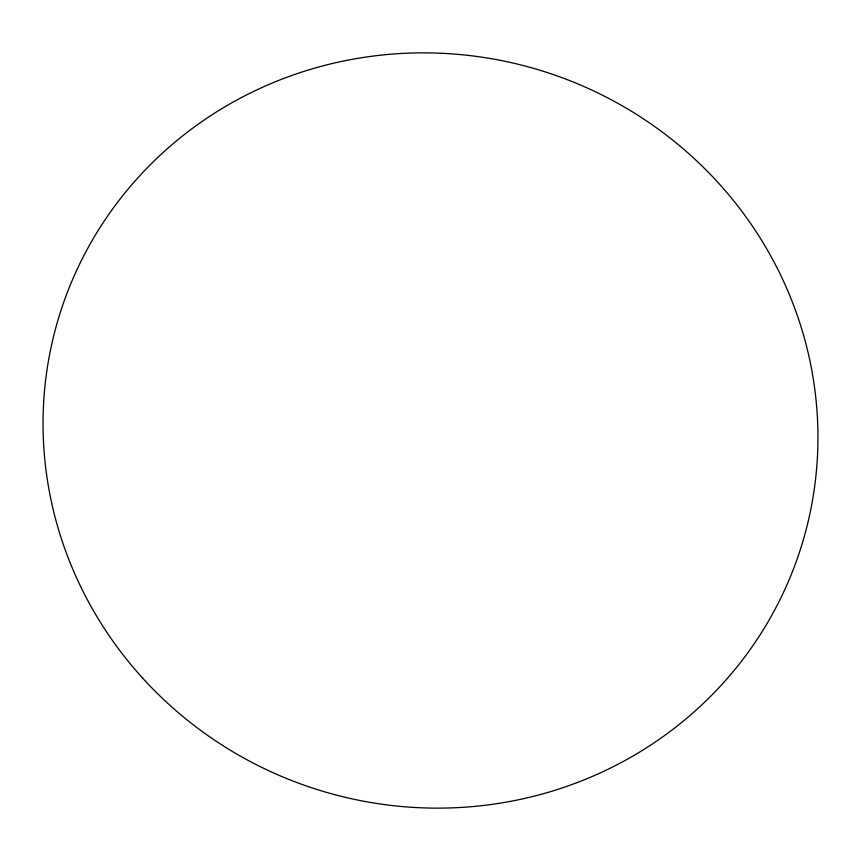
<?xml version="1.0" encoding="UTF-8"?>
<svg xmlns="http://www.w3.org/2000/svg" width="861" height="861" viewBox="0 0 861 861"><rect width="100%" height="100%" fill="white"/><g stroke="black" fill="none" stroke-linecap="round" stroke-linejoin="round"><path stroke-width="1.29" d="M142.485 677.941A388.548 376.505 17.7 0 0 798.943 553.838A388.548 376.505 17.7 0 0 350.072 59.721A388.548 376.505 17.7 0 0 142.485 677.941"/></g></svg>
